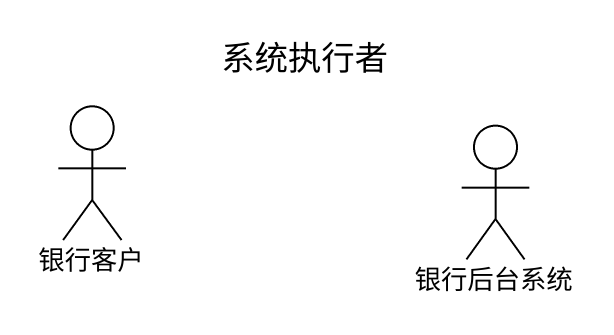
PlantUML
@startuml
title 系统执行者
actor 银行客户 #FFFFFF
actor 银行后台系统
@enduml
